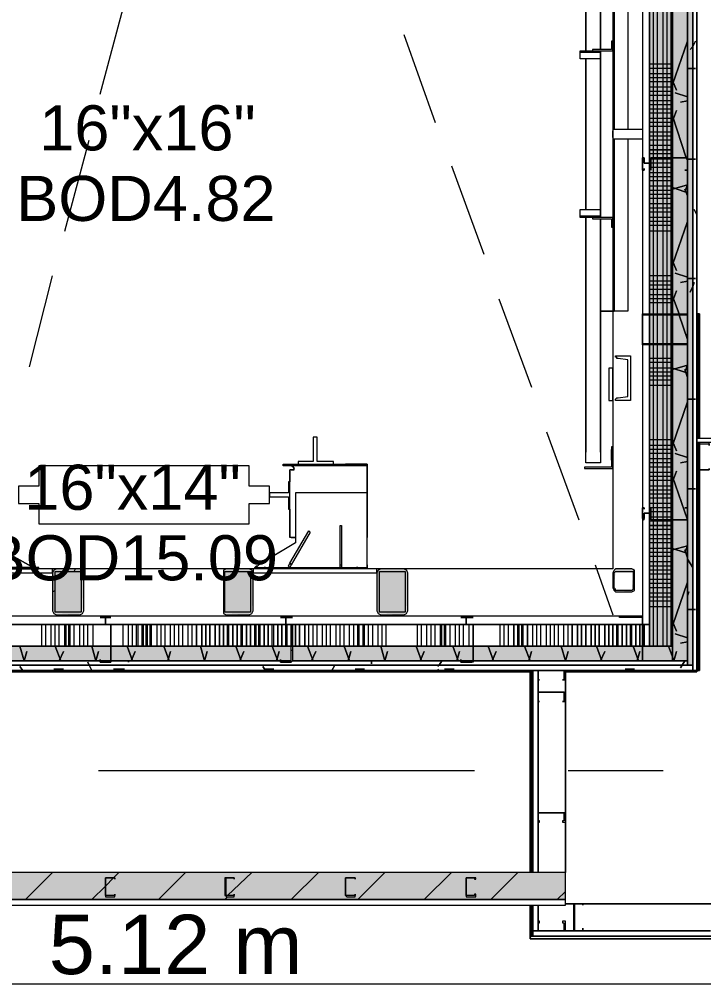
# Model space of a CAD drawing. Header units: metres. Extents: x 29 to 268, y -7 to 151.
# Drawn here: x 57.942 to 60.254, y 24.09 to 27.35 of the extents above; entities that cross this region are included whole.
import ezdxf

# ---------------------------------------------------------------- set-up
doc = ezdxf.new("R2010")
doc.units = ezdxf.units.M
doc.layers.add('HVAC - Ductos', color=5, linetype='Continuous', lineweight=50)
doc.layers.add('PDF2_Geometry', color=7, linetype='Continuous', true_color=0xaaaaaa)
doc.layers.add('PDF2_Solid Fills', color=7, linetype='Continuous', true_color=0xffffff)
doc.layers.add('PDF2_Text', color=7, linetype='Continuous')
doc.styles.add('PDF Helvetica', font='')
doc.styles.get('PDF Helvetica').set_extended_font_data('Helvetica')

msp = doc.modelspace()

# ---------------------------------------------------------------- hatches: boundary and pattern name
at = {"layer": 'PDF2_Solid Fills', "lineweight": 0, "transparency": 33554559}
for points in [[(60.2038, 31.6712), (60.1992, 31.5704), (60.1992, 25.1674), (60.2175, 25.1674), (60.2175, 33.8987), (60.1992, 33.8987), (60.1992, 31.6712)], [(60.2038, 31.6712), (60.1992, 31.5704), (60.1992, 25.1674), (60.2175, 25.1674), (60.2175, 33.8987), (60.1992, 33.8987), (60.1992, 31.6712)], [(58.1596, 25.4882), (58.155, 25.4928), (58.0587, 25.4928), (58.0541, 25.4836), (58.0541, 25.3508), (58.0587, 25.3508), (58.0587, 25.3416), (58.0679, 25.3416), (58.1459, 25.337), (58.1459, 25.3416), (58.155, 25.3462)], [(58.7325, 25.4882), (58.7279, 25.4928), (58.6317, 25.4928), (58.6317, 25.3416), (58.6409, 25.3416), (58.7187, 25.337), (58.7187, 25.3416), (58.7279, 25.3462)], [(59.1496, 25.3508), (59.1542, 25.3508), (59.1542, 25.3416), (59.1633, 25.3416), (59.2413, 25.337), (59.2413, 25.3416), (59.2505, 25.3462), (59.255, 25.4864), (59.255, 25.4883), (59.2505, 25.4928), (59.1542, 25.4928), (59.1496, 25.4836)], [(56.3171, 24.4662), (56.3171, 24.3745), (59.7867, 24.3745), (59.7867, 24.4662)]]:
    msp.add_hatch(color=256, dxfattribs=at).paths.add_polyline_path(points)
h = msp.add_hatch(color=256, dxfattribs=at)
h.paths.add_polyline_path([(60.1488, 26.2537), (60.1992, 26.2537), (60.1992, 33.8483), (60.1488, 33.8483)])
h.paths.add_polyline_path([(60.1992, 26.2491), (60.1488, 26.2491), (60.1488, 25.1812), (60.1992, 25.1812)])
h = msp.add_hatch(color=256, dxfattribs=at)
h.paths.add_polyline_path([(60.1488, 26.2537), (60.1992, 26.2537), (60.1992, 33.8483), (60.1488, 33.8483)])
h.paths.add_polyline_path([(60.1992, 26.2491), (60.1488, 26.2491), (60.1488, 25.1812), (60.1992, 25.1812)])
h = msp.add_hatch(color=256, dxfattribs=at)
h.paths.add_polyline_path([(60.0709, 30.507), (60.0755, 30.507), (60.0755, 30.31), (60.1488, 30.31), (60.1488, 33.775), (60.0709, 33.775), (60.0709, 33.7475), (60.0755, 33.7475), (60.0709, 33.1241)])
h.paths.add_polyline_path([(60.1488, 26.35), (60.0709, 26.35), (60.0709, 26.2537), (60.1488, 26.2537)])
h.paths.add_polyline_path([(60.1488, 26.2491), (60.0709, 26.2491), (60.0709, 25.2317), (60.1488, 25.2317)])
h.paths.add_polyline_path([(60.0709, 26.3545), (60.1488, 26.3545), (60.1488, 30.3054), (60.0709, 30.3054), (60.0709, 28.8616), (60.0755, 28.8616), (60.0709, 27.7524)])
h = msp.add_hatch(color=256, dxfattribs=at)
h.paths.add_polyline_path([(60.0709, 30.31), (60.1488, 30.31), (60.1488, 33.775), (60.0709, 33.775), (60.0709, 33.7475), (60.0755, 33.7475), (60.0709, 33.1241)])
h.paths.add_polyline_path([(60.1488, 26.2491), (60.0709, 26.2491), (60.0709, 25.2317), (60.1488, 25.2317)])
h.paths.add_polyline_path([(60.1488, 26.35), (60.0709, 26.35), (60.0709, 26.2537), (60.1488, 26.2537)])
h.paths.add_polyline_path([(60.1488, 30.3054), (60.0709, 30.3054), (60.0709, 26.3545), (60.1488, 26.3545)])
h = msp.add_hatch(color=256, dxfattribs=at)
h.paths.add_polyline_path([(59.9563, 25.4195), (60.0113, 25.4149), (60.0113, 25.4195)])
h.paths.add_polyline_path([(59.9517, 25.4286), (59.9517, 25.4195), (59.9563, 25.4286)])
h.paths.add_polyline_path([(60.0113, 25.4241), (60.0204, 25.4195), (60.0204, 25.4928), (59.9517, 25.4928), (59.9471, 25.4836), (59.9471, 25.4286), (59.9517, 25.4332), (59.9563, 25.4836), (60.0159, 25.4836)])
h = msp.add_hatch(color=256, dxfattribs=at)
h.paths.add_polyline_path([(58.8609, 25.1812), (58.8609, 25.2316), (57.6141, 25.2316), (57.6141, 25.1812)])
h.paths.add_polyline_path([(58.8654, 25.1812), (60.1487, 25.1812), (60.1487, 25.2316), (58.8654, 25.2316)])
h = msp.add_hatch(color=256, dxfattribs=at)
h.paths.add_polyline_path([(58.8609, 25.1812), (58.8609, 25.2316), (57.6141, 25.2316), (57.6141, 25.1812)])
h.paths.add_polyline_path([(58.8654, 25.1812), (60.1487, 25.1812), (60.1487, 25.2316), (58.8654, 25.2316)])

# ---------------------------------------------------------------- linework, layer by layer
at = {"layer": 'HVAC - Ductos', "lineweight": 0}
msp.add_lwpolyline([(55.6708, 24.0903), (61.2671, 24.0903)], dxfattribs=at)
at = {"layer": 'PDF2_Geometry', "lineweight": 0}
for points in [[(56.7525, 30.8325), (57.5821, 30.8325), (57.5821, 27.2758), (56.7708, 27.2758), (56.5875, 27.2758), (56.5875, 25.3324), (56.5875, 25.1491), (57.5821, 25.1491), (60.0479, 25.1491), (60.2313, 25.1491), (60.2313, 33.7475), (60.2313, 33.9308), (56.7525, 33.9308), (56.7525, 33.7475), (56.7525, 31.0158)], [(60.2313, 25.1491), (60.2313, 33.9125), (60.2175, 33.9125), (60.2175, 25.1491), (60.2313, 25.1491), (60.2313, 33.9308)], [(60.1488, 30.4704), (60.1488, 30.3054), (60.1488, 30.2046), (60.1488, 29.4942), (60.1488, 28.9624), (60.1488, 28.8616), (60.1488, 28.3712), (60.1488, 27.8624), (60.1488, 27.7524), (60.1488, 27.592), (60.1488, 26.8816), (60.1488, 26.3545), (60.1488, 26.8816), (60.1488, 27.592), (60.1488, 27.7524), (60.1488, 27.8624), (60.1488, 28.3712), (60.1488, 28.8616), (60.1488, 28.9624), (60.1488, 29.4942), (60.1488, 30.2046), (60.1488, 30.3054)], [(60.0709, 30.3054), (60.0709, 30.2046), (60.0709, 28.9624), (60.0709, 28.8616), (60.0709, 27.7524), (60.0709, 27.592), (60.0709, 26.3545), (60.0709, 27.592), (60.0709, 27.7524), (60.0709, 28.8616), (60.0709, 28.9624), (60.0709, 30.2046)], [(59.9471, 28.1924), (59.9471, 25.4928), (57.7563, 25.4928), (57.7563, 28.1924), (59.9471, 28.1924), (59.9471, 25.4928), (57.7563, 25.4928), (57.7563, 28.1924)], [(59.8555, 27.5462), (59.8555, 27.2437)], [(59.8783, 27.2437), (59.9471, 27.2437), (59.9471, 27.2758), (59.9425, 27.2758), (59.9425, 27.2483), (59.8783, 27.2483)], [(59.9059, 27.2162), (59.8371, 27.2162), (59.8371, 27.2391), (59.8371, 27.2437), (59.9059, 27.2437), (59.9059, 27.2391)], [(59.9059, 27.2391), (59.8371, 27.2391)], [(59.9059, 26.6799), (59.9059, 27.2437)], [(59.8555, 27.2162), (59.8555, 26.9641), (59.8555, 27.2162), (59.8555, 26.9595), (59.8555, 26.7074), (59.8555, 26.9595), (59.8555, 26.7074)], [(59.8555, 27.2162), (59.8555, 26.7074)], [(60.0755, 26.8632), (60.0525, 26.8632), (60.0525, 26.8816), (60.0479, 26.8816), (60.0479, 26.8404), (60.0525, 26.8404), (60.0525, 26.845), (60.0525, 26.8404), (60.0479, 26.8404), (60.0479, 26.8816), (60.0525, 26.8816), (60.0525, 26.8632), (60.0755, 26.8632), (60.0755, 26.8816), (60.1992, 26.8816), (60.1992, 26.8404), (60.1901, 26.8404), (60.1992, 26.8404), (60.1992, 26.8816), (60.0755, 26.8816), (60.0755, 26.8404)], [(59.8371, 26.7074), (59.9059, 26.7074), (59.9059, 26.6845), (59.9059, 26.6799), (59.8371, 26.6799), (59.8371, 26.6845)], [(59.8371, 26.6845), (59.9059, 26.6845)], [(59.8555, 26.6799), (59.8555, 26.3774)], [(59.8783, 26.6799), (59.8783, 26.6754), (59.9425, 26.6754), (59.9425, 26.6478), (59.9471, 26.6478), (59.9471, 26.6799)], [(60.1992, 26.327), (60.1992, 26.35), (60.0479, 26.35), (60.0479, 26.2766), (60.0479, 26.3545), (60.1992, 26.3545)], [(60.0709, 26.35), (60.0709, 26.2537)], [(60.1488, 26.35), (60.1488, 26.2537)], [(60.2313, 26.3545), (60.2404, 26.3545), (60.2359, 26.3545), (60.2404, 26.3545), (60.2313, 26.3545), (60.2359, 26.3545), (60.2359, 25.9328), (60.2359, 26.3545), (60.2313, 26.3545), (60.2313, 25.9328), (60.2313, 26.3545), (60.2313, 25.9328), (60.2313, 26.3545), (60.2313, 25.9328)], [(60.2404, 25.9328), (60.2404, 26.3545)], [(60.2404, 25.9328), (60.2404, 26.3545)], [(60.0479, 26.2766), (60.0479, 26.2537), (60.1992, 26.2537), (60.1992, 26.327), (60.1992, 26.2491), (60.0479, 26.2491)], [(60.0479, 25.3049), (60.0479, 25.3278), (60.0479, 25.3049), (60.0709, 25.3049), (60.0709, 26.2491), (60.0709, 25.3049), (60.0479, 25.3049), (57.7379, 25.3049), (57.7379, 25.3141), (57.7379, 25.3049)], [(59.9563, 26.0612), (59.9563, 26.0658), (59.9609, 26.0704), (59.9654, 26.0704), (59.9975, 26.0749), (59.9975, 26.1987), (59.9654, 26.2032), (59.9609, 26.2032), (59.9609, 26.2078), (59.9563, 26.2078), (59.9563, 26.2124), (60.0067, 26.2124), (60.0067, 26.0612)], [(58.9479, 25.9374), (58.9342, 25.9374), (58.9342, 25.8549), (58.8837, 25.8549), (58.8837, 25.8458), (59.0029, 25.8458), (59.0029, 25.8549), (58.9479, 25.8549)], [(60.2725, 25.9191), (60.2404, 25.9191), (60.2404, 25.9145), (60.2404, 25.8274), (60.2725, 25.8274), (60.2725, 25.832), (60.2725, 25.8274), (60.2404, 25.8274), (60.2404, 25.9145), (60.2725, 25.9145), (60.2725, 25.9099)], [(60.2404, 25.1491), (60.2404, 25.8274), (60.2404, 25.9145), (60.2404, 25.8274)], [(60.2404, 25.1491), (60.2404, 25.8274), (60.2404, 25.9145), (60.2404, 25.8274)], [(59.8509, 25.832), (59.9471, 25.832), (59.9471, 25.9054), (59.9425, 25.9054), (59.9425, 25.8366), (59.8509, 25.8366)], [(59.9425, 25.8962), (59.9425, 25.8595)], [(59.9425, 25.8962), (59.9425, 25.8595)], [(59.9471, 25.8595), (59.9471, 25.8962)], [(59.9471, 25.8595), (59.9471, 25.8962)], [(58.7187, 25.7724), (58.7187, 25.8412), (58.0083, 25.8412), (58.0083, 25.7724), (57.9396, 25.7724), (57.9396, 25.7128), (58.0083, 25.7128), (58.0083, 25.6441), (58.7187, 25.6441), (58.7187, 25.7128), (58.7875, 25.7128), (58.7875, 25.7724)], [(59.1175, 25.8458), (59.1175, 25.8412), (59.1175, 25.832), (59.1175, 25.8412), (59.1175, 25.8458), (59.1175, 25.8412), (59.0396, 25.8412), (58.8563, 25.8412), (58.8333, 25.8412), (58.8333, 25.8458), (58.8563, 25.8458), (59.0396, 25.8458), (59.1175, 25.8458), (59.1037, 25.8458), (59.0442, 25.8458), (59.1037, 25.8458)], [(58.8563, 25.7862), (58.8563, 25.8274)], [(58.7875, 25.7358), (58.8517, 25.7358), (58.8517, 25.6945), (58.8563, 25.6945), (58.8563, 25.7862), (58.8517, 25.7862), (58.8517, 25.7495), (58.7875, 25.7495)], [(58.8563, 25.5982), (58.8563, 25.6945)], [(60.0755, 25.6991), (60.0755, 25.6808), (60.0525, 25.6808), (60.0525, 25.6624), (60.0479, 25.6624), (60.0479, 25.6991), (60.0525, 25.6991), (60.0525, 25.6945), (60.0525, 25.6991), (60.0479, 25.6991), (60.0479, 25.6624), (60.0525, 25.6578), (60.0525, 25.6624), (60.0525, 25.6808), (60.0755, 25.6808), (60.0755, 25.6624), (60.0755, 25.6578), (60.1992, 25.6578), (60.1992, 25.6624), (60.1992, 25.6991), (60.1901, 25.6991), (60.1992, 25.6991), (60.1992, 25.6624), (60.1992, 25.6578), (60.0755, 25.6578), (60.0755, 25.6624)], [(58.8563, 25.4974), (58.8517, 25.502), (58.8563, 25.5112), (58.9205, 25.6212), (58.925, 25.6166), (58.8609, 25.5066)], [(59.0305, 25.4974), (59.0259, 25.4974), (59.0259, 25.5066), (59.0259, 25.6395), (59.0305, 25.6395), (59.0305, 25.5066)], [(58.0541, 25.4791), (58.0541, 25.4928), (57.88, 25.4928), (57.88, 25.4791)], [(58.1596, 25.4791), (58.155, 25.4882), (58.1459, 25.4928), (58.0679, 25.4928), (58.0587, 25.4882), (58.0541, 25.4791), (58.0541, 25.3508), (58.0587, 25.3416), (58.0679, 25.337), (58.1459, 25.337), (58.155, 25.3416), (58.1596, 25.3508)], [(58.7325, 25.4791), (58.7279, 25.4882), (58.7187, 25.4928), (58.6409, 25.4928), (58.6317, 25.4882), (58.6317, 25.4791), (58.6317, 25.3508), (58.6317, 25.3416), (58.6409, 25.337), (58.7187, 25.337), (58.7279, 25.3416), (58.7325, 25.3508)], [(59.1496, 25.4791), (59.1496, 25.4928), (58.7325, 25.4928), (58.7325, 25.4791)], [(59.255, 25.4791), (59.2505, 25.4882), (59.2413, 25.4928), (59.1633, 25.4928), (59.1542, 25.4882), (59.1496, 25.4791), (59.1496, 25.3508), (59.1542, 25.3416), (59.1633, 25.337), (59.2413, 25.337), (59.2505, 25.3416), (59.255, 25.3508)], [(59.9471, 25.4286), (59.9517, 25.4195), (59.9563, 25.4149), (60.0113, 25.4149), (60.0205, 25.4195), (60.0205, 25.4286), (60.0205, 25.4791), (60.0205, 25.4882), (60.0113, 25.4928), (59.9563, 25.4928), (59.9517, 25.4882), (59.9471, 25.4791)], [(58.0679, 25.4836), (58.1459, 25.4836), (58.1504, 25.4836), (58.1504, 25.4791), (58.1504, 25.3508), (58.1504, 25.3462), (58.1459, 25.3462), (58.0679, 25.3462), (58.0633, 25.3462), (58.0633, 25.3508), (58.0633, 25.4791), (58.0633, 25.4836)], [(58.6409, 25.4836), (58.7187, 25.4836), (58.7233, 25.4836), (58.7233, 25.4791), (58.7233, 25.3508), (58.7233, 25.3462), (58.7187, 25.3462), (58.6409, 25.3462), (58.6363, 25.3462), (58.6363, 25.3508), (58.6363, 25.4791), (58.6363, 25.4836)], [(59.1633, 25.4836), (59.2413, 25.4836), (59.2459, 25.4836), (59.2459, 25.4791), (59.2459, 25.3508), (59.2459, 25.3462), (59.2413, 25.3462), (59.1633, 25.3462), (59.1587, 25.3462), (59.1587, 25.3508), (59.1587, 25.4791), (59.1587, 25.4836)], [(60.0113, 25.4195), (59.9563, 25.4195), (59.9563, 25.4241), (59.9517, 25.4286), (59.9517, 25.4791), (59.9563, 25.4836), (60.0113, 25.4836), (60.0159, 25.4836), (60.0159, 25.4791), (60.0159, 25.4286), (60.0159, 25.4241)], [(56.5829, 25.1445), (56.5829, 25.1491), (56.5829, 25.1445), (57.5821, 25.1445), (59.6721, 25.1445), (57.5821, 25.1445), (56.5829, 25.1445), (56.5875, 25.1491), (57.5821, 25.1491), (56.5875, 25.1491), (56.5875, 25.1674), (56.5875, 25.3324), (56.5875, 25.1674), (56.5875, 25.1491)], [(58.2329, 25.3049), (58.2329, 25.3278), (58.2513, 25.3278), (58.2146, 25.3278), (58.2191, 25.3278), (58.2146, 25.3278), (58.2513, 25.3278), (58.2329, 25.3278), (58.2329, 25.3049), (58.2513, 25.3049), (58.2513, 25.1812), (58.2513, 25.1766), (58.2146, 25.1766), (58.2146, 25.1812), (58.2146, 25.1858), (58.2146, 25.1812), (58.2146, 25.1766), (58.2513, 25.1766), (58.2513, 25.1812), (58.2513, 25.3049), (58.2146, 25.3049)], [(58.8425, 25.3049), (58.8425, 25.3278), (58.8609, 25.3278), (58.8242, 25.3278), (58.8287, 25.3278), (58.8242, 25.3278), (58.8609, 25.3278), (58.8425, 25.3278), (58.8425, 25.3049), (58.8609, 25.3049), (58.8654, 25.3049), (58.8654, 25.1812), (58.8609, 25.1766), (58.8242, 25.1766), (58.8242, 25.1812), (58.8242, 25.1858), (58.8242, 25.1812), (58.8242, 25.1766), (58.8609, 25.1766), (58.8609, 25.1812), (58.8609, 25.3049), (58.8242, 25.3049)], [(59.4521, 25.3049), (59.4521, 25.3278), (59.4705, 25.3278), (59.4337, 25.3278), (59.4383, 25.3278), (59.4337, 25.3278), (59.4705, 25.3278), (59.4521, 25.3278), (59.4521, 25.3049), (59.4705, 25.3049), (59.475, 25.3049), (59.475, 25.1812), (59.475, 25.1766), (59.4705, 25.1766), (59.4337, 25.1766), (59.4337, 25.1812), (59.4337, 25.1858), (59.4337, 25.1812), (59.4337, 25.1766), (59.4705, 25.1766), (59.4705, 25.1812), (59.475, 25.1812), (59.475, 25.3049), (59.4705, 25.3049), (59.4337, 25.3049)], [(60.0479, 25.3278), (59.97, 25.3278), (59.97, 25.3324), (60.0479, 25.3324), (60.0479, 25.1812)], [(57.6646, 25.2316), (60.0479, 25.2316), (60.0709, 25.2316), (60.0709, 25.3049), (60.0479, 25.3049), (57.6646, 25.3049)], [(60.1992, 25.1812), (60.1992, 25.2041), (60.1992, 25.1812), (60.0479, 25.1812), (60.0479, 25.2591), (60.0479, 25.1812)], [(57.5821, 25.1491), (60.2175, 25.1491), (60.2175, 25.1674), (57.5821, 25.1674), (57.5821, 25.1491), (60.2313, 25.1491)], [(60.0251, 25.1812), (60.0479, 25.1812)], [(59.6675, 24.4662), (59.6675, 25.1445)], [(59.6675, 24.4662), (59.6675, 25.1445)], [(59.6721, 24.4662), (59.6721, 25.1491)], [(59.6767, 25.1491), (59.6767, 24.4662)], [(59.7867, 25.117), (59.7867, 25.1445), (59.7821, 25.1491), (59.695, 25.1491), (59.695, 25.1445), (59.695, 25.117), (59.6996, 25.117), (59.695, 25.117), (59.695, 25.1445), (59.695, 25.1491), (59.7821, 25.1491), (59.7821, 25.1445), (59.7821, 25.117), (59.7775, 25.117)], [(59.7867, 25.1491), (59.7867, 24.4662)], [(60.2313, 25.1445), (59.7867, 25.1445)], [(60.2313, 25.1491), (60.2359, 25.1491), (60.2404, 25.1491)], [(59.7867, 25.0436), (59.7867, 25.0712), (59.7821, 25.0758), (59.695, 25.0758), (59.695, 25.0712), (59.695, 25.0436), (59.6996, 25.0436), (59.695, 25.0436), (59.695, 25.0712), (59.695, 25.0758), (59.7821, 25.0758), (59.7821, 25.0712), (59.7821, 25.0436), (59.7775, 25.0436)], [(59.7867, 24.6358), (59.7867, 24.6678), (59.7821, 24.6678), (59.695, 24.6678), (59.695, 24.6358), (59.6996, 24.6358), (59.6996, 24.6403), (59.695, 24.6403), (59.695, 24.6678), (59.7821, 24.6678), (59.7821, 24.6403), (59.7775, 24.6403), (59.7775, 24.6358)], [(56.3171, 24.3562), (59.7867, 24.3562), (59.7867, 24.4662), (56.3171, 24.4662)], [(58.265, 24.4478), (58.2329, 24.4478), (58.2329, 24.3882), (58.2329, 24.3836), (58.265, 24.3836), (58.265, 24.3928), (58.265, 24.3882), (58.2329, 24.3882), (58.2329, 24.4478), (58.265, 24.4478), (58.265, 24.4432)], [(58.6683, 24.4478), (58.6409, 24.4478), (58.6363, 24.4478), (58.6363, 24.3882), (58.6409, 24.3882), (58.6409, 24.3836), (58.6683, 24.3836), (58.6683, 24.3928), (58.6683, 24.3882), (58.6409, 24.3882), (58.6409, 24.4478), (58.6683, 24.4478), (58.6683, 24.4432)], [(59.0763, 24.4478), (59.0487, 24.4478), (59.0442, 24.4478), (59.0442, 24.3882), (59.0487, 24.3836), (59.0763, 24.3836), (59.0763, 24.3928), (59.0763, 24.3882), (59.0487, 24.3882), (59.0442, 24.3882), (59.0442, 24.4478), (59.0487, 24.4478), (59.0763, 24.4478), (59.0763, 24.4432)], [(59.4842, 24.4478), (59.4521, 24.4478), (59.4521, 24.3882), (59.4521, 24.3836), (59.4842, 24.3836), (59.4842, 24.3928), (59.4796, 24.3928), (59.4796, 24.3882), (59.4521, 24.3882), (59.4521, 24.4478), (59.4796, 24.4478), (59.4796, 24.4432), (59.4842, 24.4432)], [(56.3171, 24.3745), (59.7867, 24.3745)], [(59.6721, 24.2508), (59.6721, 24.3562)], [(59.6767, 24.2508), (59.6767, 24.3562)], [(59.6767, 24.2691), (59.6767, 24.2508), (60.3642, 24.2508), (59.6767, 24.2508), (59.6767, 24.3562), (59.6767, 24.2691), (59.695, 24.2691), (59.695, 24.3562), (59.695, 24.2691)], [(59.8463, 24.3608), (59.8187, 24.3608), (59.8142, 24.3562), (59.8142, 24.2691), (59.8187, 24.2691), (59.8463, 24.2691), (59.8463, 24.2782), (59.8463, 24.2691), (59.8187, 24.2691), (59.8187, 24.3562), (59.8187, 24.3608), (59.8463, 24.3608), (59.8463, 24.3562)], [(59.695, 24.3012), (59.695, 24.2691), (59.7821, 24.2691), (59.7867, 24.2691), (59.7867, 24.3012), (59.7775, 24.3012), (59.7775, 24.2966), (59.7821, 24.2966), (59.7821, 24.2691), (59.695, 24.2691), (59.695, 24.2966), (59.6996, 24.2966), (59.6996, 24.3012)], [(59.7821, 24.2691), (60.2771, 24.2691)]]:
    msp.add_lwpolyline(points, close=True, dxfattribs=at)
for points in [[(60.2175, 33.8987), (60.2175, 25.1674), (60.1992, 25.1674), (60.1992, 28.8616), (60.1992, 25.1812), (60.1488, 25.1812), (60.1488, 25.6578), (60.1488, 26.2491)], [(60.0433, 33.7475), (60.0479, 33.7475), (60.0479, 25.3324), (57.7609, 25.3324), (57.7609, 31.0158), (57.7379, 31.0158), (57.5821, 31.0158), (56.9358, 31.0158), (56.9358, 33.7475)], [(57.5959, 25.1674), (57.6141, 25.1674), (60.0479, 25.1674), (60.1992, 25.1674), (60.2175, 25.1674), (60.2175, 33.7475)], [(60.0479, 33.7475), (60.0479, 25.3324), (57.7609, 25.3324), (57.7379, 25.3324), (57.7379, 25.3186), (57.7379, 25.3324), (57.7379, 30.9883)], [(60.4559, 25.6258), (60.4559, 26.0291), (60.4559, 26.0382), (60.3642, 26.0382), (60.3551, 26.0382), (60.3551, 25.9328), (60.3642, 25.9328), (60.3642, 25.9191), (60.2313, 25.9191), (60.2313, 25.1491), (60.2359, 25.1491), (60.2359, 25.9191), (60.2359, 25.1491), (60.2404, 25.1491), (60.2313, 25.1491), (60.2313, 33.7475)], [(60.0709, 26.2491), (60.0709, 25.2316), (60.1488, 25.2316), (60.1488, 25.6578), (60.1488, 26.2491), (60.1488, 25.6578), (60.1488, 25.2316), (60.0709, 25.2316), (60.0479, 25.2316), (57.6646, 25.2316), (57.6646, 25.3049), (57.6646, 25.3186), (57.6646, 25.3324), (57.6646, 30.915), (57.6141, 30.915), (57.6095, 30.915), (57.5821, 30.915), (56.835, 30.915), (56.835, 30.9883), (56.835, 31.0112)], [(60.1488, 30.4704), (60.1488, 30.3054), (60.1488, 30.2046), (60.1488, 29.4942), (60.1488, 28.9624), (60.1488, 28.8616), (60.1488, 28.3712), (60.1488, 27.8624), (60.1488, 27.7524), (60.1488, 27.592), (60.1488, 26.8816), (60.1488, 26.3545)], [(60.0709, 30.3054), (60.0709, 30.2046), (60.0709, 28.9624), (60.0709, 28.8616), (60.0709, 27.7524), (60.0709, 27.592), (60.0709, 26.3545)], [(60.1992, 28.8616), (60.1992, 25.1812), (60.1488, 25.1812), (60.0479, 25.1812), (59.475, 25.1812), (58.8654, 25.1812), (59.475, 25.1812), (60.0479, 25.1812), (60.1992, 25.1812), (60.1992, 25.1674), (57.5959, 25.1674)], [(59.8555, 27.56), (59.8555, 27.2437), (59.8555, 28.0733), (59.9059, 28.0733), (59.9059, 27.2483), (59.9059, 27.56), (59.9517, 27.56), (59.9517, 26.9778)], [(59.8555, 28.0366), (59.8555, 27.2437), (59.8555, 27.5462)], [(59.9517, 27.56), (59.9975, 27.56), (59.9975, 26.9778)], [(58.2146, 27.097), (58.2971, 27.4041)], [(59.2413, 27.2987), (59.3467, 27.0008)], [(59.8555, 26.9595), (59.8555, 26.9504)], [(60.0479, 26.9778), (59.9471, 26.9778), (59.9471, 26.9732), (59.9471, 26.9687), (59.9471, 26.9641), (59.9471, 26.9595), (59.9471, 26.9549), (59.9471, 26.9595), (59.9471, 26.9641), (59.9471, 26.9687), (59.9471, 26.9732)], [(59.9471, 26.9732), (59.9471, 26.9732)], [(59.9471, 26.9732), (59.9471, 26.9732)], [(59.9471, 26.9595), (59.9471, 26.9595)], [(59.9471, 26.9595), (59.9471, 26.9595)], [(58.0954, 26.6341), (58.1779, 26.9412)], [(59.9517, 26.9458), (59.9517, 26.3637), (59.9059, 26.3637), (59.9517, 26.3637), (59.9517, 26.4095)], [(59.9471, 26.9504), (59.9471, 26.9549), (59.9471, 26.9504), (59.9471, 26.9458), (60.0479, 26.9458)], [(59.9471, 26.9504), (59.9471, 26.9504)], [(59.9471, 26.9504), (59.9471, 26.9504)], [(59.9471, 26.9458), (59.9471, 26.9458)], [(59.9975, 26.9458), (59.9975, 26.3637), (59.9517, 26.3637)], [(60.0525, 26.8632), (60.0525, 26.8632)], [(60.0525, 26.8632), (60.0525, 26.8632)], [(60.0755, 26.8816), (60.0755, 26.8816)], [(60.0755, 26.8816), (60.0755, 26.8816)], [(60.1992, 26.8816), (60.1992, 26.8816)], [(60.1992, 26.8816), (60.1992, 26.8816)], [(59.4017, 26.8541), (59.5117, 26.5562)], [(60.0525, 26.845), (60.0525, 26.845)], [(60.0755, 26.8404), (60.0755, 26.8404)], [(60.1901, 26.8404), (60.1901, 26.8404)], [(60.1992, 26.8404), (60.1992, 26.8404)], [(60.1992, 26.8404), (60.1992, 26.8404)], [(59.8555, 26.3774), (59.8555, 26.6799), (59.8555, 25.887)], [(59.9059, 25.887), (59.9059, 26.3637), (59.9059, 26.6754), (59.9059, 25.8504), (59.8555, 25.8504), (59.8555, 26.6799), (59.8555, 26.3637)], [(57.9763, 26.1758), (58.0541, 26.4828)], [(59.5621, 26.4049), (59.6721, 26.107)], [(60.0709, 26.35), (60.0709, 26.2537)], [(60.1488, 26.35), (60.1488, 26.2537)], [(60.1992, 26.327), (60.1992, 26.327)], [(60.1992, 26.327), (60.1992, 26.327)], [(60.0479, 26.2766), (60.0479, 26.2766)], [(60.0479, 26.2766), (60.0479, 26.2766)], [(59.9471, 26.1712), (59.9471, 26.0612), (59.9471, 26.1712), (59.9425, 26.1712), (59.9333, 26.1712), (59.9333, 26.0612), (59.9425, 26.0612), (59.9471, 26.0612)], [(59.9471, 26.1528), (59.9471, 26.1574), (59.9471, 26.1528), (59.9471, 26.1208), (59.9471, 26.1162), (59.9471, 26.1208)], [(59.9471, 26.1024), (59.9471, 26.107), (59.9471, 26.1024), (59.9471, 26.0704), (59.9471, 26.0658), (59.9471, 26.0704)], [(60.3642, 26.0382), (60.3642, 26.052), (60.2909, 26.052), (60.2909, 26.0382), (60.3413, 26.0382), (60.3413, 25.9328), (60.2313, 25.9328), (60.2313, 25.9191), (60.2313, 25.1491), (60.2313, 25.9191), (60.2313, 25.1491), (60.2313, 25.9191), (60.2313, 25.1491), (59.8463, 25.1491), (60.2313, 25.1491), (60.2313, 25.1445), (60.2313, 25.1491), (60.2175, 25.1491), (60.0479, 25.1491)], [(59.7225, 25.9558), (59.8325, 25.6578)], [(58.87, 25.8274), (58.87, 25.832), (58.8654, 25.8412), (58.8609, 25.8412), (58.8563, 25.8412), (58.8333, 25.8412), (58.8333, 25.8458), (58.8563, 25.8458), (58.8563, 25.8412)], [(58.8609, 25.8274), (58.8654, 25.8274), (58.87, 25.8274), (58.8654, 25.8274), (58.8609, 25.8274), (58.8563, 25.8274)], [(59.0396, 25.8412), (59.0396, 25.8458), (59.1175, 25.8458), (59.1175, 25.8412), (59.1175, 25.832), (59.1175, 25.5982), (59.1175, 25.832), (59.1175, 25.8412), (59.1037, 25.8412), (59.0442, 25.8412), (58.9846, 25.8412), (58.925, 25.8412), (58.8609, 25.8412), (58.8654, 25.8412), (58.87, 25.832)], [(59.1175, 25.5066), (59.1175, 25.502), (59.1175, 25.4974), (59.1175, 25.502), (59.1175, 25.5066), (59.1175, 25.7495), (58.8746, 25.7495), (58.8746, 25.5799), (58.7509, 25.5066), (58.7463, 25.502), (58.7417, 25.502), (58.7371, 25.4974), (58.7417, 25.502), (58.7463, 25.502), (58.7509, 25.5066), (58.7463, 25.502), (58.7417, 25.502), (58.7371, 25.4974), (59.1175, 25.4974), (59.1175, 25.4928), (58.7371, 25.4928), (58.7325, 25.4928), (58.7325, 25.4791), (59.1496, 25.4791), (59.1496, 25.4928), (59.1175, 25.4928), (59.1175, 25.4974), (59.1175, 25.502), (59.1175, 25.5066), (59.1175, 25.7495)], [(60.1901, 25.6578), (60.1901, 25.6578)], [(60.1992, 25.6716), (60.1992, 25.6716)], [(58.8609, 25.5982), (58.8654, 25.5982), (58.87, 25.5982), (58.8746, 25.5982), (58.8746, 25.5799), (58.7829, 25.5249)], [(58.8746, 25.5982), (58.87, 25.5982), (58.8654, 25.5982), (58.8609, 25.5982), (58.8563, 25.5982)], [(57.88, 25.4928), (57.88, 25.4791), (58.0541, 25.4791), (58.0541, 25.4928), (58.0083, 25.4928), (58.0083, 25.4974), (57.8113, 25.4974), (57.8113, 25.4928), (58.0083, 25.4928), (58.0083, 25.4974), (57.9809, 25.4974), (57.9809, 25.502), (57.8983, 25.5478), (57.9809, 25.502), (57.9809, 25.4974), (57.9809, 25.502), (57.8983, 25.5478), (57.8937, 25.5478), (57.8983, 25.5478), (57.8937, 25.5478), (57.8983, 25.5478), (57.9809, 25.502), (57.9809, 25.4974), (57.9259, 25.4974)], [(58.7783, 25.5249), (58.7509, 25.5066), (58.7463, 25.502), (58.7417, 25.502)], [(58.1275, 25.4836), (58.1321, 25.4928)], [(58.7371, 25.4928), (58.7371, 25.4974), (58.7371, 25.4928)], [(58.7371, 25.4928), (58.7371, 25.4974), (58.7371, 25.4928)], [(58.7737, 25.4974), (58.7691, 25.4974), (58.7737, 25.4974), (58.815, 25.4974)], [(58.815, 25.4974), (58.815, 25.4974)], [(58.8563, 25.5112), (58.8609, 25.5066)], [(59.0259, 25.5066), (59.0305, 25.5066)], [(59.0855, 25.4974), (59.0809, 25.4974), (59.0855, 25.4974)], [(59.8875, 25.5066), (59.9471, 25.337)], [(60.0159, 25.4836), (60.0205, 25.4882)], [(58.0541, 25.4149), (58.0633, 25.4195)], [(59.9517, 25.4195), (59.9517, 25.4241)], [(58.2146, 25.3278), (58.2146, 25.3278)], [(58.2146, 25.3278), (58.2146, 25.3278)], [(58.2191, 25.3278), (58.2191, 25.3278)], [(58.2329, 25.3278), (58.2329, 25.3278)], [(58.2329, 25.3278), (58.2329, 25.3278)], [(58.2513, 25.3278), (58.2513, 25.3278)], [(58.2513, 25.3278), (58.2513, 25.3278)], [(58.8242, 25.3278), (58.8242, 25.3278)], [(58.8242, 25.3278), (58.8242, 25.3278)], [(58.8287, 25.3278), (58.8287, 25.3278)], [(58.8425, 25.3278), (58.8425, 25.3278)], [(58.8425, 25.3278), (58.8425, 25.3278)], [(58.8517, 25.3278), (58.8563, 25.3278)], [(58.8517, 25.3278), (58.8517, 25.3278)], [(58.8609, 25.3278), (58.8654, 25.3278), (58.8609, 25.3278)], [(58.8609, 25.3278), (58.8609, 25.3278)], [(59.4337, 25.3278), (59.4337, 25.3278)], [(59.4337, 25.3278), (59.4337, 25.3278)], [(59.4383, 25.3278), (59.4383, 25.3278)], [(59.4521, 25.3278), (59.4521, 25.3278)], [(59.4521, 25.3278), (59.4521, 25.3278)], [(59.4705, 25.3278), (59.475, 25.3278), (59.4705, 25.3278)], [(59.4705, 25.3278), (59.4705, 25.3278)], [(59.9837, 25.3278), (59.9837, 25.3324)], [(58.2146, 25.3049), (58.2146, 25.3049)], [(58.2513, 25.3049), (58.2513, 25.3049)], [(58.2513, 25.3049), (58.2513, 25.3049)], [(58.8242, 25.3049), (58.8242, 25.3049)], [(58.8287, 25.3049), (58.8287, 25.3049)], [(58.8425, 25.3186), (58.8425, 25.3186)], [(58.8609, 25.3049), (58.8609, 25.3049)], [(59.4337, 25.3049), (59.4337, 25.3049)], [(59.4521, 25.3049), (59.4567, 25.3049)], [(57.6141, 25.2316), (60.0479, 25.2316), (60.1488, 25.2316), (60.1488, 25.1812), (60.0479, 25.1812), (59.475, 25.1812), (58.8654, 25.1812)], [(58.2513, 25.2316), (58.2513, 25.2316)], [(58.8609, 25.2178), (58.8654, 25.2178)], [(56.5875, 25.1491), (56.5875, 25.1674), (56.5875, 25.1491), (57.5821, 25.1491), (59.6355, 25.1491), (57.5821, 25.1491), (57.5959, 25.1491), (57.6141, 25.1491), (60.0479, 25.1491), (60.2175, 25.1491)], [(57.6417, 25.1812), (58.2513, 25.1812), (58.8609, 25.1812), (58.2513, 25.1812), (57.6417, 25.1812)], [(58.8609, 25.1812), (58.2513, 25.1812), (57.6417, 25.1812)], [(58.2146, 25.1858), (58.2146, 25.1858)], [(58.8242, 25.1858), (58.8242, 25.1858)], [(58.8242, 25.1766), (58.8242, 25.1766)], [(59.4337, 25.1858), (59.4337, 25.1858)], [(60.0251, 25.1812), (60.0251, 25.1812)], [(59.6767, 24.4662), (59.6767, 25.1491), (59.6767, 24.4662)], [(59.695, 25.1491), (59.695, 24.4662), (59.695, 25.1491), (59.6767, 25.1491), (59.6767, 24.4662), (59.6767, 25.1491), (59.6767, 24.4662), (59.6767, 25.1491)], [(59.6767, 24.4662), (59.6767, 25.1491), (59.6767, 24.4662)], [(60.2175, 25.1491), (60.2175, 25.1491)], [(59.4796, 24.8099), (58.21, 24.8099)], [(60.1167, 24.8099), (59.7959, 24.8099)], [(60.4833, 24.2416), (59.6675, 24.2416), (59.6675, 24.3562), (59.6675, 24.2416), (59.6675, 24.3562), (59.6675, 24.2416), (60.4833, 24.2416)], [(60.3642, 24.2508), (59.6767, 24.2508), (59.6767, 24.3562), (59.6767, 24.2508), (59.6721, 24.2508), (59.6675, 24.2462), (59.6675, 24.2416), (59.6675, 24.2462), (59.6721, 24.2508), (59.6767, 24.2508), (59.6767, 24.3562), (59.6767, 24.2508), (60.4696, 24.2508)], [(59.6767, 24.3562), (59.6767, 24.2508), (59.6767, 24.3562)], [(60.3642, 24.3608), (59.7867, 24.3608), (60.3642, 24.3608)], [(60.4696, 24.2508), (59.6767, 24.2508), (59.6721, 24.2508), (59.6675, 24.2462), (59.6675, 24.2416), (60.4788, 24.2416), (59.6675, 24.2416), (59.6675, 24.2462), (59.6721, 24.2508), (59.6767, 24.2508), (60.4696, 24.2508), (59.6767, 24.2508), (60.4742, 24.2508), (59.6721, 24.2508), (60.4742, 24.2508), (59.6767, 24.2508), (60.4696, 24.2508)], [(59.6767, 24.2508), (59.6767, 24.2508)]]:
    msp.add_lwpolyline(points, dxfattribs=at)
at = {"layer": 'PDF2_Geometry', "color": 254, "lineweight": 0, "true_color": 0xeaeaea}
for points in [[(60.1305, 25.2316), (60.1305, 33.7475), (60.1305, 33.775), (60.1305, 33.8483)], [(60.1442, 26.3545), (60.1442, 27.592), (60.1442, 27.7524), (60.1442, 28.8616), (60.1442, 28.9624), (60.1442, 30.2046), (60.1442, 30.3054), (60.1442, 30.507), (60.1442, 31.5704), (60.1442, 31.6712), (60.1442, 33.0233), (60.1442, 33.1241), (60.1442, 33.7475), (60.1442, 33.775), (60.1442, 33.8483)], [(60.1167, 25.2316), (60.1167, 25.6578), (60.1167, 26.8816), (60.1167, 27.8624), (60.1167, 28.3712), (60.1167, 29.4942), (60.1167, 30.4704)], [(60.0846, 26.3545), (60.0846, 26.8816), (60.0846, 27.592), (60.0846, 27.7524), (60.0846, 27.8624), (60.0846, 28.3712), (60.0846, 28.8616), (60.0846, 28.9624), (60.0846, 29.4942), (60.0846, 30.2046), (60.0846, 30.3054)], [(60.0983, 26.3545), (60.0983, 26.8816), (60.0983, 27.592), (60.0983, 27.7524), (60.0983, 27.8624), (60.0983, 28.3712), (60.0983, 28.8616), (60.0983, 28.9624), (60.0983, 29.4942), (60.0983, 30.2046), (60.0983, 30.3054)], [(60.1488, 27.1978), (60.0709, 27.1978)], [(60.1488, 27.1841), (60.0709, 27.1841)], [(60.1488, 27.1658), (60.0709, 27.1658)], [(60.1488, 27.152), (60.0709, 27.152)], [(60.1488, 27.1382), (60.0709, 27.1382)], [(60.1488, 27.12), (60.0709, 27.12)], [(60.1488, 27.1062), (60.0709, 27.1062)], [(60.1488, 27.0924), (60.0709, 27.0924)], [(60.1488, 27.0741), (60.0709, 27.0741)], [(60.1488, 27.0604), (60.0709, 27.0604)], [(60.1488, 27.0466), (60.0709, 27.0466)], [(60.1488, 27.0328), (60.0709, 27.0328)], [(60.1488, 27.0145), (60.0709, 27.0145)], [(60.1488, 27.0008), (60.0709, 27.0008)], [(60.1488, 26.987), (60.0709, 26.987)], [(60.1488, 26.9687), (60.0709, 26.9687)], [(60.1488, 26.9549), (60.0709, 26.9549)], [(60.1488, 26.9412), (60.0709, 26.9412)], [(60.1488, 26.9228), (60.0709, 26.9228)], [(60.1488, 26.8954), (60.0709, 26.8954)], [(60.1488, 26.877), (60.0709, 26.877)], [(60.1488, 26.8632), (60.0755, 26.8632)], [(60.1488, 26.8495), (60.0709, 26.8495)], [(60.1488, 26.8312), (60.0709, 26.8312)], [(60.1488, 26.8174), (60.0709, 26.8174)], [(60.1488, 26.8037), (60.0709, 26.8037)], [(60.1488, 26.7854), (60.0709, 26.7854)], [(60.1488, 26.7716), (60.0709, 26.7716)], [(60.1488, 26.7578), (60.0709, 26.7578)], [(60.1488, 26.7441), (60.0709, 26.7441)], [(60.1488, 26.7258), (60.0709, 26.7258)], [(60.1488, 26.712), (60.0709, 26.712)], [(60.1488, 26.6982), (60.0709, 26.6982)], [(60.1488, 26.6799), (60.0709, 26.6799)], [(60.1488, 26.6662), (60.0709, 26.6662)], [(60.1488, 26.6524), (60.0709, 26.6524)], [(60.1488, 26.6341), (60.0709, 26.6341)], [(60.1488, 26.4828), (60.0709, 26.4828)], [(60.1488, 26.4645), (60.0709, 26.4645)], [(60.1488, 26.4508), (60.0709, 26.4508)], [(60.1488, 26.437), (60.0709, 26.437)], [(60.1488, 26.4187), (60.0709, 26.4187)], [(60.1488, 26.4049), (60.0709, 26.4049)], [(60.1488, 26.3912), (60.0709, 26.3912)], [(60.0846, 26.2537), (60.0846, 26.35)], [(60.0983, 25.2316), (60.0983, 25.6578), (60.0983, 26.2537), (60.0983, 26.35)], [(60.1442, 26.2537), (60.1442, 26.35)], [(60.0846, 25.2316), (60.0846, 25.6578), (60.0846, 26.2491)], [(60.1442, 25.2316), (60.1442, 26.2491)], [(60.1488, 26.2032), (60.0709, 26.2032)], [(60.1488, 26.1895), (60.0709, 26.1895)], [(60.1488, 26.1712), (60.0709, 26.1712)], [(60.1488, 26.1574), (60.0709, 26.1574)], [(60.1488, 26.1437), (60.0709, 26.1437)], [(60.1488, 26.1299), (60.0709, 26.1299)], [(60.1488, 26.1116), (60.0709, 26.1116)], [(60.1488, 25.9282), (60.0709, 25.9282)], [(60.1488, 25.9099), (60.0709, 25.9099)], [(60.1488, 25.8962), (60.0709, 25.8962)], [(60.1488, 25.8824), (60.0709, 25.8824)], [(60.1488, 25.8641), (60.0709, 25.8641)], [(60.1488, 25.8504), (60.0709, 25.8504)], [(60.1488, 25.8366), (60.0709, 25.8366)], [(60.1488, 25.8182), (60.0709, 25.8182)], [(60.1488, 25.8045), (60.0709, 25.8045)], [(60.1488, 25.7908), (60.0709, 25.7908)], [(60.1488, 25.7724), (60.0709, 25.7724)], [(60.1488, 25.7586), (60.0709, 25.7586)], [(60.1488, 25.7449), (60.0709, 25.7449)], [(60.1488, 25.7312), (60.0709, 25.7312)], [(60.1488, 25.7128), (60.0709, 25.7128)], [(60.1488, 25.6991), (60.0709, 25.6991)], [(60.1488, 25.6854), (60.0755, 25.6854)], [(60.1488, 25.667), (60.0709, 25.667)], [(60.1488, 25.6532), (60.0709, 25.6532)], [(60.1488, 25.6258), (60.0709, 25.6258)], [(60.1488, 25.6074), (60.0709, 25.6074)], [(60.1488, 25.5936), (60.0709, 25.5936)], [(60.1488, 25.5799), (60.0709, 25.5799)], [(60.1488, 25.5616), (60.0709, 25.5616)], [(60.1488, 25.5478), (60.0709, 25.5478)], [(60.1488, 25.5341), (60.0709, 25.5341)], [(60.1488, 25.5158), (60.0709, 25.5158)], [(60.1488, 25.502), (60.0709, 25.502)], [(60.2175, 25.4974), (60.2175, 25.4974)], [(60.2175, 25.4974), (60.2175, 25.4974)], [(60.1488, 25.4882), (60.0709, 25.4882)], [(60.1488, 25.4745), (60.0709, 25.4745)], [(60.1488, 25.4562), (60.0709, 25.4562)], [(60.1488, 25.4424), (60.0709, 25.4424)], [(60.1488, 25.4286), (60.0709, 25.4286)], [(60.1488, 25.4104), (60.0709, 25.4104)], [(60.1488, 25.3966), (60.0709, 25.3966)], [(60.1488, 25.3828), (60.0709, 25.3828)], [(60.1488, 25.3645), (60.0709, 25.3645)], [(58.0175, 25.2316), (58.0175, 25.3049)], [(58.0313, 25.2316), (58.0313, 25.3049)], [(58.0496, 25.2316), (58.0496, 25.3049)], [(58.0633, 25.2316), (58.0633, 25.3049)], [(58.0771, 25.2316), (58.0771, 25.3049)], [(58.0954, 25.2316), (58.0954, 25.3049)], [(58.1, 25.2316), (58.1, 25.3049)], [(58.1091, 25.2316), (58.1091, 25.3049)], [(58.1137, 25.2316), (58.1137, 25.3049)], [(58.1275, 25.2316), (58.1275, 25.3049)], [(58.1459, 25.2316), (58.1459, 25.3049)], [(58.1596, 25.2316), (58.1596, 25.3049)], [(58.1733, 25.2316), (58.1733, 25.3049)], [(58.1917, 25.2316), (58.1917, 25.3049)], [(58.2925, 25.2316), (58.2925, 25.3049)], [(58.3109, 25.2316), (58.3109, 25.3049)], [(58.3246, 25.2316), (58.3246, 25.3049)], [(58.3383, 25.2316), (58.3383, 25.3049)], [(58.3429, 25.2316), (58.3429, 25.3049)], [(58.3567, 25.2316), (58.3567, 25.3049)], [(58.3613, 25.2316), (58.3613, 25.3049)], [(58.3704, 25.2316), (58.3704, 25.3049)], [(58.375, 25.2316), (58.375, 25.3049)], [(58.3841, 25.2316), (58.3841, 25.3049)], [(58.3887, 25.2316), (58.3887, 25.3049)], [(58.4071, 25.2316), (58.4071, 25.3049)], [(58.4209, 25.2316), (58.4209, 25.3049)], [(58.4346, 25.2316), (58.4346, 25.3049)], [(58.4529, 25.2316), (58.4529, 25.3049)], [(58.4667, 25.2316), (58.4667, 25.3049)], [(58.4804, 25.2316), (58.4804, 25.3049)], [(58.4941, 25.2316), (58.4941, 25.3049)], [(58.5125, 25.2316), (58.5125, 25.3049)], [(58.5263, 25.2316), (58.5263, 25.3049)], [(58.6179, 25.2316), (58.6179, 25.3049)], [(58.6454, 25.2316), (58.6454, 25.3049)], [(58.65, 25.2316), (58.65, 25.3049)], [(58.6913, 25.2316), (58.6913, 25.3049)], [(58.6959, 25.2316), (58.6959, 25.3049)], [(58.7371, 25.2316), (58.7371, 25.3049)], [(58.7417, 25.2316), (58.7417, 25.3049)], [(58.7509, 25.2316), (58.7509, 25.3049)], [(58.7555, 25.2316), (58.7555, 25.3049)], [(58.7967, 25.2316), (58.7967, 25.3049)], [(58.8013, 25.2316), (58.8013, 25.3049)], [(58.815, 25.2316), (58.815, 25.3049)], [(58.8425, 25.2316), (58.8425, 25.3049)], [(58.8471, 25.2316), (58.8471, 25.3049)], [(58.9205, 25.2316), (58.9205, 25.3049)], [(58.9342, 25.2316), (58.9342, 25.3049)], [(58.9479, 25.2316), (58.9479, 25.3049)], [(58.9663, 25.2316), (58.9663, 25.3049)], [(58.98, 25.2316), (58.98, 25.3049)], [(58.9937, 25.2316), (58.9937, 25.3049)], [(59.0121, 25.2316), (59.0121, 25.3049)], [(59.0259, 25.2316), (59.0259, 25.3049)], [(59.0396, 25.2316), (59.0396, 25.3049)], [(59.0579, 25.2316), (59.0579, 25.3049)], [(59.0717, 25.2316), (59.0717, 25.3049)], [(59.0855, 25.2316), (59.0855, 25.3049)], [(59.09, 25.2316), (59.09, 25.3049)], [(59.1037, 25.2316), (59.1037, 25.3049)], [(59.1083, 25.2316), (59.1083, 25.3049)], [(59.1221, 25.2316), (59.1221, 25.3049)], [(59.1359, 25.2316), (59.1359, 25.3049)], [(59.1542, 25.2316), (59.1542, 25.3049)], [(59.1679, 25.2316), (59.1679, 25.3049)], [(59.1817, 25.2316), (59.1817, 25.3049)], [(59.2871, 25.2316), (59.2871, 25.3049)], [(59.3009, 25.2316), (59.3009, 25.3049)], [(59.3192, 25.2316), (59.3192, 25.3049)], [(59.3329, 25.2316), (59.3329, 25.3049)], [(59.3467, 25.2316), (59.3467, 25.3049)], [(59.365, 25.2316), (59.365, 25.3049)], [(59.3696, 25.2316), (59.3696, 25.3049)], [(59.3787, 25.2316), (59.3787, 25.3049)], [(59.3833, 25.2316), (59.3833, 25.3049)], [(59.3971, 25.2316), (59.3971, 25.3049)], [(59.4154, 25.2316), (59.4154, 25.3049)], [(59.4292, 25.2316), (59.4292, 25.3049)], [(59.4429, 25.2316), (59.4429, 25.3049)], [(59.4613, 25.2316), (59.4613, 25.3049)], [(59.5667, 25.2316), (59.5667, 25.3049)], [(59.5805, 25.2316), (59.5805, 25.3049)], [(59.5942, 25.2316), (59.5942, 25.3049)], [(59.6263, 25.2316), (59.6263, 25.3049)], [(59.6309, 25.2316), (59.6309, 25.3049)], [(59.64, 25.2316), (59.64, 25.3049)], [(59.6446, 25.2316), (59.6446, 25.3049)], [(59.6767, 25.2316), (59.6767, 25.3049)], [(59.6904, 25.2316), (59.6904, 25.3049)], [(59.7042, 25.2316), (59.7042, 25.3049)], [(59.7225, 25.2316), (59.7225, 25.3049)], [(59.7363, 25.2316), (59.7363, 25.3049)], [(59.75, 25.2316), (59.75, 25.3049)], [(59.7637, 25.2316), (59.7637, 25.3049)], [(59.7821, 25.2316), (59.7821, 25.3049)], [(59.7959, 25.2316), (59.7959, 25.3049)], [(59.8875, 25.2316), (59.8875, 25.3049)], [(59.9609, 25.2316), (59.9609, 25.3049)], [(59.9654, 25.2316), (59.9654, 25.3049)], [(60.0067, 25.2316), (60.0067, 25.3049)], [(60.0113, 25.2316), (60.0113, 25.3049)], [(59.0075, 25.1674), (59.0075, 25.1674)], [(59.0075, 25.1674), (59.0075, 25.1674)]]:
    msp.add_lwpolyline(points, dxfattribs=at)
at = {"layer": 'PDF2_Geometry', "color": 254, "lineweight": 0, "true_color": 0xdddddd}
for points in [[(60.1992, 27.2758), (60.1488, 27.1291)], [(60.1488, 27.1428), (60.1625, 27.1108)], [(60.1579, 27.1016), (60.1992, 27.0878)], [(60.1992, 27.0741), (60.1763, 27.0696)], [(60.1625, 27.042), (60.1488, 27.0054)], [(60.1488, 27.0237), (60.1946, 26.8816), (60.1992, 26.8724), (60.1946, 26.8816)], [(60.1992, 26.79), (60.1488, 26.7762), (60.1992, 26.79), (60.1901, 26.767), (60.1488, 26.7808), (60.1901, 26.767)], [(60.1901, 26.7762), (60.1992, 26.7532)], [(60.1992, 26.6662), (60.1488, 26.5195)], [(60.1488, 26.5332), (60.1625, 26.5012)], [(60.1579, 26.492), (60.1992, 26.4782)], [(60.1992, 26.4645), (60.1763, 26.46)], [(60.1625, 26.4324), (60.1488, 26.3958)], [(60.1488, 26.4141), (60.1717, 26.3545)], [(60.1717, 26.35), (60.1992, 26.2674), (60.1992, 26.2628), (60.1992, 26.2674)], [(60.1992, 26.1804), (60.1488, 26.1666), (60.1992, 26.1804), (60.1901, 26.1574), (60.1488, 26.1712), (60.1901, 26.1574)], [(60.1901, 26.1666), (60.1992, 26.1391)], [(60.1992, 26.0566), (60.1488, 25.9099)], [(60.1488, 25.9236), (60.1625, 25.8916)], [(60.1579, 25.8824), (60.1992, 25.8686)], [(60.1992, 25.8549), (60.1763, 25.8504)], [(60.1625, 25.8228), (60.1488, 25.7862)], [(60.1488, 25.8045), (60.1992, 25.6578), (60.1992, 25.6532), (60.1992, 25.6578)], [(60.1992, 25.5708), (60.1488, 25.557), (60.1992, 25.5708), (60.1901, 25.5478), (60.1488, 25.5616), (60.1901, 25.5478)], [(60.1901, 25.557), (60.1992, 25.5295)], [(60.1992, 25.447), (60.1488, 25.3004)], [(60.1488, 25.3141), (60.1625, 25.282)], [(60.1579, 25.2728), (60.1992, 25.2591)], [(57.9671, 25.2132), (57.9579, 25.1812), (57.9441, 25.2316), (57.9579, 25.1812)], [(58.0633, 25.2316), (58.0817, 25.1812)], [(58.21, 25.2132), (58.2009, 25.1812), (58.1871, 25.2316), (58.2009, 25.1812)], [(58.3063, 25.2316), (58.3246, 25.1812)], [(58.43, 25.2316), (58.4483, 25.1812)], [(58.5767, 25.2132), (58.5675, 25.1812), (58.5537, 25.2316), (58.5675, 25.1812)], [(58.6729, 25.2316), (58.6913, 25.1812)], [(58.7967, 25.2316), (58.815, 25.1812)], [(58.9159, 25.2316), (58.9342, 25.1812)], [(59.0396, 25.2316), (59.0579, 25.1812)], [(59.1863, 25.2132), (59.1771, 25.1812), (59.1633, 25.2316), (59.1771, 25.1812)], [(59.2825, 25.2316), (59.3009, 25.1812)], [(59.4063, 25.2316), (59.4246, 25.1812)], [(59.5255, 25.2316), (59.5437, 25.1812)], [(59.6492, 25.2316), (59.6675, 25.1812)], [(59.7959, 25.2132), (59.7867, 25.1812), (59.7729, 25.2316), (59.7867, 25.1812)], [(59.8921, 25.2316), (59.9105, 25.1812)], [(60.0159, 25.2316), (60.0342, 25.1812)], [(60.1625, 25.2132), (60.1533, 25.1812), (60.1488, 25.1949), (60.135, 25.2316), (60.1488, 25.1949), (60.1533, 25.1812)], [(60.1992, 25.2454), (60.1763, 25.2408)], [(58.0909, 25.2132), (58.0771, 25.1812)], [(58.3337, 25.2132), (58.32, 25.1812)], [(58.4529, 25.2132), (58.4437, 25.1812)], [(58.7005, 25.2132), (58.6867, 25.1812)], [(58.8196, 25.2132), (58.8105, 25.1812)], [(58.9433, 25.2132), (58.9296, 25.1812)], [(59.0625, 25.2132), (59.0533, 25.1812)], [(59.31, 25.2132), (59.2963, 25.1812)], [(59.4292, 25.2132), (59.42, 25.1812)], [(59.5529, 25.2132), (59.5392, 25.1812)], [(59.6721, 25.2132), (59.6629, 25.1812)], [(59.9196, 25.2132), (59.9059, 25.1812)], [(60.0387, 25.2132), (60.0296, 25.1812)]]:
    msp.add_lwpolyline(points, close=True, dxfattribs=at)
at = {"layer": 'PDF2_Geometry', "color": 254, "lineweight": 0, "true_color": 0xeaeaea}
for points in [[(60.2175, 27.2574), (60.2267, 27.2758), (60.2175, 27.2574), (60.2083, 27.2483)], [(60.2267, 27.1841), (60.2175, 27.1841), (60.1992, 27.1841), (60.2175, 27.1841)], [(60.0709, 26.9091), (60.1488, 26.9091)], [(60.2267, 26.877), (60.2175, 26.877), (60.1992, 26.877), (60.2175, 26.877)], [(60.2221, 26.7074), (60.2313, 26.6891)], [(60.2267, 26.4737), (60.2175, 26.4737), (60.1992, 26.4737), (60.2175, 26.4737)], [(60.2175, 26.4462), (60.2221, 26.46), (60.2175, 26.4462), (60.2083, 26.4278)], [(60.2267, 26.0658), (60.2175, 26.0658), (60.1992, 26.0658), (60.2175, 26.0658)], [(60.2267, 25.7632), (60.2175, 25.7632), (60.1992, 25.7632), (60.2175, 25.7632)], [(60.0709, 25.6395), (60.1488, 25.6395)], [(60.1992, 25.5249), (60.2175, 25.4974)], [(60.1992, 25.4012), (60.2038, 25.4149)], [(60.2267, 25.3554), (60.2175, 25.3554), (60.1992, 25.3554), (60.2175, 25.3554)], [(58.54, 25.3049), (58.54, 25.2316)], [(58.5583, 25.3049), (58.5583, 25.2316)], [(58.5721, 25.3049), (58.5721, 25.2316)], [(58.5859, 25.3049), (58.5859, 25.2316)], [(58.6041, 25.3049), (58.6041, 25.2316)], [(58.6179, 25.3049), (58.6179, 25.2316)], [(58.6317, 25.3049), (58.6317, 25.2316)], [(58.6637, 25.3049), (58.6637, 25.2316)], [(58.6775, 25.3049), (58.6775, 25.2316)], [(58.7096, 25.3049), (58.7096, 25.2316)], [(58.7233, 25.3049), (58.7233, 25.2316)], [(58.7691, 25.3049), (58.7691, 25.2316)], [(58.7829, 25.3049), (58.7829, 25.2316)], [(58.815, 25.3049), (58.815, 25.2316)], [(58.8287, 25.3049), (58.8287, 25.2316)], [(58.8609, 25.3049), (58.8609, 25.2316)], [(58.8746, 25.3049), (58.8746, 25.2316)], [(58.8883, 25.3049), (58.8883, 25.2316)], [(58.9067, 25.3049), (58.9067, 25.2316)], [(59.6125, 25.3049), (59.6125, 25.2316)], [(59.6583, 25.3049), (59.6583, 25.2316)], [(59.8096, 25.3049), (59.8096, 25.2316)], [(59.8279, 25.3049), (59.8279, 25.2316)], [(59.8417, 25.3049), (59.8417, 25.2316)], [(59.8555, 25.3049), (59.8555, 25.2316)], [(59.8737, 25.3049), (59.8737, 25.2316)], [(59.8875, 25.3049), (59.8875, 25.2316)], [(59.9013, 25.3049), (59.9013, 25.2316)], [(59.9196, 25.3049), (59.9196, 25.2316)], [(59.9333, 25.3049), (59.9333, 25.2316)], [(59.9471, 25.3049), (59.9471, 25.2316)], [(59.9792, 25.3049), (59.9792, 25.2316)], [(59.9929, 25.3049), (59.9929, 25.2316)], [(60.0251, 25.3049), (60.0251, 25.2316)], [(60.0387, 25.3049), (60.0387, 25.2316)], [(60.0525, 25.3049), (60.0525, 25.2316)], [(60.0709, 25.3049), (60.0709, 25.2316)], [(58.1779, 25.1674), (58.1871, 25.1491), (58.1779, 25.1674), (58.1733, 25.1766)], [(58.3109, 25.1766), (58.3109, 25.1812)], [(58.9983, 25.1491), (59.0075, 25.1674)], [(59.1313, 25.172), (59.1313, 25.1812)], [(59.3559, 25.1628), (59.3605, 25.1674), (59.3696, 25.1812), (59.3605, 25.1674)], [(60.1763, 25.1582), (60.1809, 25.1674), (60.1901, 25.1812), (60.1809, 25.1674)], [(57.9441, 25.1628), (57.9533, 25.1491)], [(58.0909, 25.1536), (58.0587, 25.1536)], [(58.2971, 25.1536), (58.2604, 25.1536)], [(58.7646, 25.1628), (58.7737, 25.1491)], [(58.8013, 25.1536), (58.7691, 25.1536)], [(59.1083, 25.1536), (59.0763, 25.1536)], [(59.3559, 25.1536), (59.3605, 25.1491)], [(59.4109, 25.1536), (59.3787, 25.1536)], [(60.0205, 25.1536), (59.9883, 25.1536)]]:
    msp.add_lwpolyline(points, close=True, dxfattribs=at)
at = {"layer": 'PDF2_Geometry', "color": 254, "lineweight": 0, "true_color": 0xd2d2d2}
for points in [[(59.7821, 25.1308), (59.7867, 25.1308)], [(59.7271, 25.0758), (59.7271, 25.0758)], [(59.695, 25.0436), (59.695, 25.0436)], [(59.695, 24.6586), (59.695, 24.6586)], [(59.6996, 24.6678), (59.7042, 24.6678)], [(59.4796, 24.4478), (59.4842, 24.4478)], [(59.4521, 24.4158), (59.4521, 24.4203)], [(59.0442, 24.3928), (59.0442, 24.3928)], [(59.8142, 24.2782), (59.8187, 24.2828)]]:
    msp.add_lwpolyline(points, dxfattribs=at)
at = {"layer": 'PDF2_Geometry', "color": 254, "lineweight": 0, "true_color": 0xd4d4d4}
for points in [[(57.9625, 24.3745), (58.0541, 24.4662)], [(58.1871, 24.3745), (58.2329, 24.4203), (58.2604, 24.4478), (58.2787, 24.4662)], [(58.4117, 24.3745), (58.5033, 24.4662)], [(58.6454, 24.3882), (58.7279, 24.4662)], [(58.8609, 24.3745), (58.9525, 24.4662)], [(59.0855, 24.3745), (59.1771, 24.4662)], [(59.31, 24.3745), (59.4017, 24.4662)], [(59.5346, 24.3745), (59.6263, 24.4662)], [(58.6363, 24.3745), (58.6454, 24.3836)], [(59.7592, 24.3745), (59.7867, 24.402)]]:
    msp.add_lwpolyline(points, dxfattribs=at)
at = {"layer": 'PDF2_Geometry', "color": 7, "lineweight": 0, "true_color": 0xffffff}
for points in [[(58.0817, 24.3745), (58.0817, 24.3745)], [(58.9021, 24.3745), (58.9021, 24.3745)], [(59.1359, 24.3745), (59.1359, 24.3745)], [(59.4567, 24.3745), (59.4567, 24.3745)], [(59.6904, 24.3745), (59.6904, 24.3745)]]:
    msp.add_lwpolyline(points, dxfattribs=at)

# ---------------------------------------------------------------- texts
at = {"layer": 'PDF2_Text', "lineweight": 0, "attachment_point": 4, "style": 'PDF Helvetica'}
for s, insert, char_height in [('16"x16"', (58.0094, 26.9818), 0.15247), ('BOD4.82', (57.9315, 26.7434), 0.15247), ('16"x14"', (57.9589, 25.7671), 0.15247), ('BOD15.09', (57.8214, 25.5288), 0.15247), ('5.12 m', (58.0414, 24.2217), 0.20078)]:
    msp.add_mtext(s, dxfattribs=dict(at, insert=insert, char_height=char_height))

doc.saveas('drawing.dxf')
